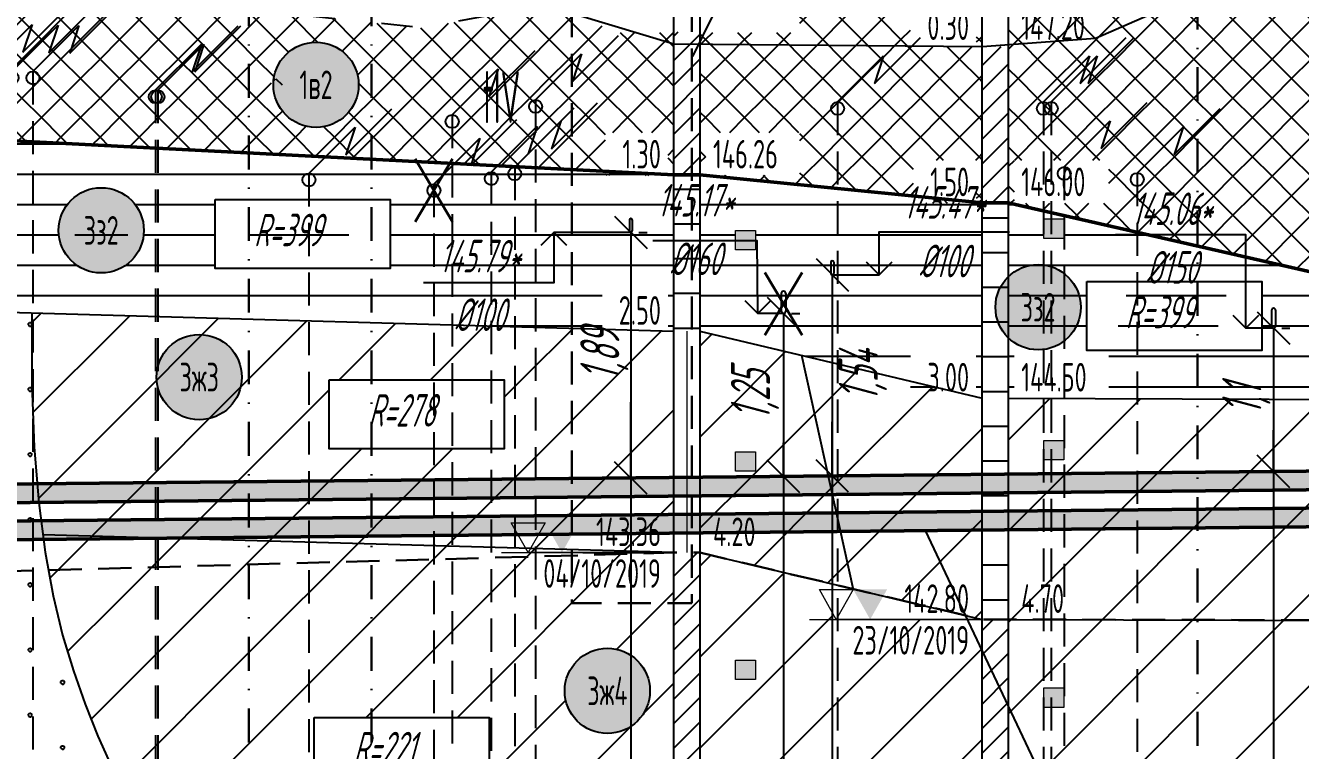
# Model space of a CAD drawing. Header units: metres. Extents: x -30 to 2050, y -904 to 400.
# Drawn here: x 131.1 to 229, y 168.1 to 223.8 of the extents above; entities that cross this region are included whole.
import ezdxf
from ezdxf import colors
from ezdxf.entities.mleader import LeaderData, LeaderLine
from ezdxf.enums import TextEntityAlignment as Align
from ezdxf.math import Vec2, Vec3

# ---------------------------------------------------------------- set-up
doc = ezdxf.new("R2010")
doc.units = ezdxf.units.M
doc.header["$LTSCALE"] = 0.2
for name, pattern in [('ACAD_ISO03W100', [30, 12, -18]), ('DASHDOT', [27, 13, -7, 0, -7]), ('штриховая', [19.05, 12.7, -6.35])]:
    doc.linetypes.add(name, pattern=pattern)
for name, color, linetype in [('Level 1', 7, 'Continuous'), ('PR_RD', 7, 'Continuous'), ('МГТ_ИГ_Геология', 252, 'Continuous'), ('Примыкания', 7, 'Continuous'), ('Трубы', 7, 'Continuous'), ('Футляры', 7, 'Continuous'), ('Чёрная земля', 7, 'ACAD_ISO03W100')]:
    doc.layers.add(name, color=color, linetype=linetype)
doc.layers.add('МГТ_НВК_В1_выноски', color=7, linetype='Continuous', lineweight=30)
doc.layers.add('МГТ_НВК_котлованы', color=7, linetype='Continuous', lineweight=30)
doc.styles.add('SPDS', font='SPDS', dxfattribs={"width": 0.7, "oblique": 15, "height": 2.5})
doc.styles.get("Standard").update_dxf_attribs({"font": 'SPDS.shx', "width": 0.7, "oblique": 15, "height": 3})
doc.styles.add('Стиль Simplex', font='simplex.shx')
doc.dimstyles.new('ISO-25', dxfattribs={"dimtxt": 2.5, "dimasz": 2.5, "dimexe": 1.25, "dimexo": 0.625, "dimtad": 1, "dimtxsty": 'Standard', "dimcen": 2.5, "dimadec": 0, "dimazin": 0, "dimtfac": 1, "dimtmove": 0, "dimatfit": 3, "dimfxl": 1, "dimarcsym": 0})
pattern_1 = [(45, (86.1914, -1250.2727), (-0.9429269, 0.9429269), [])]
pattern_2 = [(45, (-8.669, 494.728), (0, 21), [9.8995, -19.799]), (45, (5.331, 480.728), (0, 21), [9.8995, -19.799]), (45, (-8.669, 480.728), (0, 21), [14.142, -15.5565]), (45, (1.331, 490.728), (0, 21), [15.556, -14.1425]), (45, (-1.669, 480.728), (0, 21), [19.799, -9.8995]), (45, (-8.669, 487.728), (0, 21), [19.799, -9.8995])]
pattern_3 = [(45, (-380.103, 441.187), (0, 21), [9.8995, -19.799]), (45, (-366.103, 427.187), (0, 21), [9.8995, -19.799]), (45, (-380.103, 427.187), (0, 21), [14.142, -15.5565]), (45, (-370.103, 437.187), (0, 21), [15.556, -14.1425]), (45, (-373.103, 427.187), (0, 21), [19.799, -9.8995]), (45, (-380.103, 434.187), (0, 21), [19.799, -9.8995])]
pattern_4 = [(45, (86.1914, -1249.8017), (-0.9429269, 0.9429269), [])]
pattern_5 = [(4e-05, (86.1914, -1249.8017), (-2e-06, 2.667), [])]
pattern_6 = [(225, (-5.6692, 480.7283), (3e-16, -3), [2.1213, -2.12134]), (315, (-7.1692, 482.2283), (3, 0), [2.1213, -2.12134]), (45, (-8.6692, 480.7283), (0, 3), [2.1213, -2.12134]), (135, (-7.1692, 479.2283), (-3, 3e-16), [2.1213, -2.12134])]

# ---------------------------------------------------------------- blocks, each defined once
blk = doc.blocks.new('_OBLIQUE')
at = {"color": 0, "linetype": 'ByBlock', "lineweight": -2}
blk.add_line((0.5, 0.5), (-0.5, -0.5), dxfattribs=at)
blk = doc.blocks.new('*D4')
at = {"layer": 'Defpoints', "color": 0, "transparency": 16777216}
for p in [(177.588, 207.92), (177.59, 207.92), (177.588, 189.062)]:
    blk.add_point(p, dxfattribs=at)
at = {"layer": 'Примыкания', "color": 0, "lineweight": -2, "transparency": 16777216}
for p, q in [((177.59, 207.92), (177.59, 202.11)), ((178.213, 207.92), (178.84, 207.92)), ((177.59, 189.062), (177.59, 194.871)), ((178.213, 189.062), (178.84, 189.062))]:
    blk.add_line(p, q, dxfattribs=at)
at = {"layer": 'Примыкания', "color": 0, "lineweight": -2, "transparency": 16777216, "xscale": 2.5, "yscale": 2.5, "zscale": 2.5}
for p, rotation in [((177.59, 207.92), 90), ((177.59, 189.062), 270)]:
    blk.add_blockref('_OBLIQUE', p, dxfattribs=dict(at, rotation=rotation))
at = {"layer": 'Примыкания', "color": 0, "transparency": 16777216, "insert": (175.563, 198.491), "char_height": 3, "width": 5.49375, "attachment_point": 5, "rotation": 90}
blk.add_mtext('1,89', dxfattribs=at)
blk = doc.blocks.new('*D5')
at = {"layer": 'Defpoints', "color": 0, "transparency": 16777216}
for p in [(193.063, 204.666), (193.065, 204.666), (193.063, 189.217)]:
    blk.add_point(p, dxfattribs=at)
at = {"layer": 'Примыкания', "color": 0, "lineweight": -2, "transparency": 16777216}
for p, q in [((193.065, 204.666), (193.065, 200.518)), ((193.688, 204.666), (194.315, 204.666)), ((193.065, 189.217), (193.065, 193.365)), ((193.688, 189.217), (194.315, 189.217))]:
    blk.add_line(p, q, dxfattribs=at)
at = {"layer": 'Примыкания', "color": 0, "lineweight": -2, "transparency": 16777216, "xscale": 2.5, "yscale": 2.5, "zscale": 2.5}
for p, rotation in [((193.065, 204.666), 90), ((193.065, 189.217), 270)]:
    blk.add_blockref('_OBLIQUE', p, dxfattribs=dict(at, rotation=rotation))
at = {"layer": 'Примыкания', "color": 0, "transparency": 16777216, "insert": (195.407, 196.941), "char_height": 3, "width": 5.66875, "attachment_point": 5, "rotation": 90}
blk.add_mtext('1,54', dxfattribs=at)
blk = doc.blocks.new('*D8')
at = {"layer": 'Defpoints', "color": 0, "transparency": 16777216}
for p in [(226.951, 200.575), (226.953, 200.575), (226.951, 189.555)]:
    blk.add_point(p, dxfattribs=at)
at = {"layer": 'Примыкания', "color": 0, "lineweight": -2, "transparency": 16777216}
for p, q in [((226.953, 200.575), (226.953, 197.392)), ((227.576, 200.575), (228.203, 200.575)), ((226.953, 189.555), (226.953, 192.738)), ((227.576, 189.555), (228.203, 189.555))]:
    blk.add_line(p, q, dxfattribs=at)
at = {"layer": 'Примыкания', "color": 0, "lineweight": -2, "transparency": 16777216, "xscale": 2.5, "yscale": 2.5, "zscale": 2.5}
for p, rotation in [((226.953, 200.575), 90), ((226.953, 189.555), 270)]:
    blk.add_blockref('_OBLIQUE', p, dxfattribs=dict(at, rotation=rotation))
at = {"layer": 'Примыкания', "color": 0, "transparency": 16777216, "insert": (224.86, 195.065), "char_height": 3, "width": 3.7875, "attachment_point": 5, "rotation": 90}
blk.add_mtext('1,1', dxfattribs=at)
blk = doc.blocks.new('*D10')
at = {"layer": 'Defpoints', "color": 0, "transparency": 16777216}
for p in [(189.316, 201.696), (189.318, 201.696), (189.316, 189.179)]:
    blk.add_point(p, dxfattribs=at)
at = {"layer": 'Примыкания', "color": 0, "lineweight": -2, "transparency": 16777216}
for p, q in [((189.318, 201.696), (189.318, 199.114)), ((189.941, 201.696), (190.568, 201.696)), ((189.318, 189.179), (189.318, 191.761)), ((189.941, 189.179), (190.568, 189.179))]:
    blk.add_line(p, q, dxfattribs=at)
at = {"layer": 'Примыкания', "color": 0, "lineweight": -2, "transparency": 16777216, "xscale": 2.5, "yscale": 2.5, "zscale": 2.5}
for p, rotation in [((189.318, 201.696), 90), ((189.318, 189.179), 270)]:
    blk.add_blockref('_OBLIQUE', p, dxfattribs=dict(at, rotation=rotation))
at = {"layer": 'Примыкания', "color": 0, "transparency": 16777216, "insert": (187.123, 195.437), "char_height": 3, "width": 5.49375, "attachment_point": 5, "rotation": 90}
blk.add_mtext('1,25', dxfattribs=at)
blk = doc.blocks.new('PR_KV')
at = {"layer": 'Level 1', "linetype": 'Continuous', "lineweight": 20}
blk.add_hatch(color=256, dxfattribs=at).paths.add_polyline_path([(-0.077, 0.075), (0.077, 0.075), (0.077, -0.075), (-0.077, -0.075)])
at = {"layer": 'Level 1', "color": 7, "linetype": 'Continuous', "lineweight": 20, "flags": 128}
blk.add_lwpolyline([(-0.077, 0.075), (0.077, 0.075), (0.077, -0.075), (-0.077, -0.075)], close=True, dxfattribs=at)
blk = doc.blocks.new('круг3_-25_2')
at = {"true_color": 0xffffff}
blk.add_hatch(color=7, dxfattribs=at).paths.add_polyline_path([(-0.3273, 0, 1), (0.3273, 0, 1)])
at = {"color": 7, "lineweight": 25}
blk.add_circle((0, 0), 0.3273, dxfattribs=at)
at = {"color": 18, "lineweight": 25, "true_color": 0x000000, "style": 'Стиль Simplex', "width": 0.590909}
blk.add_text('3з2', height=0.22, dxfattribs=at).set_placement((0, 0), align=Align.MIDDLE_CENTER)
blk = doc.blocks.new('круг3_-26_3')
at = {"true_color": 0xffffff}
blk.add_hatch(color=7, dxfattribs=at).paths.add_polyline_path([(-0.3273, 0, 1), (0.3273, 0, 1)])
at = {"color": 7, "lineweight": 25}
blk.add_circle((0, 0), 0.3273, dxfattribs=at)
at = {"color": 7, "lineweight": 25, "style": 'Стиль Simplex', "width": 0.590909}
blk.add_text('3ж3', height=0.22, dxfattribs=at).set_placement((0, 0), align=Align.MIDDLE_CENTER)
blk = doc.blocks.new('круг3_-26_4')
at = {"true_color": 0xffffff}
blk.add_hatch(color=7, dxfattribs=at).paths.add_polyline_path([(-0.3273, 0, 1), (0.3273, 0, 1)])
at = {"color": 7, "lineweight": 25}
blk.add_circle((0, 0), 0.3273, dxfattribs=at)
at = {"color": 7, "lineweight": 25, "style": 'Стиль Simplex', "width": 0.590909}
blk.add_text('3ж4', height=0.22, dxfattribs=at).set_placement((0, 0), align=Align.MIDDLE_CENTER)
blk = doc.blocks.new('круг1_-30_2')
at = {"layer": 'МГТ_ИГ_Геология', "true_color": 0xffffff}
blk.add_hatch(color=7, dxfattribs=at).paths.add_polyline_path([(-0.3273, 0, 1), (0.3273, 0, 1)])
at = {"color": 7, "lineweight": 25}
blk.add_circle((0, 0), 0.3273, dxfattribs=at)
at = {"color": 7, "lineweight": 25, "style": 'Стиль Simplex', "width": 0.590909}
blk.add_text('1в2', height=0.22, dxfattribs=at).set_placement((0, 0), align=Align.MIDDLE_CENTER)
blk = doc.blocks.new('лщщдл')
at = {"layer": 'МГТ_ИГ_Геология'}
blk.add_lwpolyline([(199.901, -218.385), (213.343, -218.385), (213.343, -223.679), (199.901, -223.679)], close=True, dxfattribs=at)
at = {"layer": 'МГТ_ИГ_Геология', "insert": (202.889, -219.483), "char_height": 2.5, "attachment_point": 1}
blk.add_mtext_dynamic_manual_height_columns('R=399', width=10.09698, gutter_width=15, heights=[0], dxfattribs=at)
blk = doc.blocks.new('апрапр')
at = {"layer": 'МГТ_ИГ_Геология'}
blk.add_lwpolyline([(257.646, -234.918), (271.089, -234.918), (271.089, -240.213), (257.646, -240.213)], close=True, dxfattribs=at)
at = {"layer": 'МГТ_ИГ_Геология', "insert": (260.635, -236.017), "char_height": 2.5, "attachment_point": 1}
blk.add_mtext_dynamic_manual_height_columns('R=278', width=10.09698, gutter_width=15, heights=[0], dxfattribs=at)
blk = doc.blocks.new('221')
at = {"layer": 'МГТ_ИГ_Геология'}
blk.add_lwpolyline([(0, 5.295), (13.442, 5.295), (13.442, 0), (0, 0)], close=True, dxfattribs=at)
at = {"layer": 'МГТ_ИГ_Геология', "insert": (2.989, 4.196), "char_height": 2.5, "attachment_point": 1}
blk.add_mtext_dynamic_manual_height_columns('R=221', width=10.09698, gutter_width=15, heights=[0], dxfattribs=at)
blk = doc.blocks.new('A$C35B96AF6')
at = {"lineweight": 30}
for points in [[(-1.79, 3.01), (1.79, -3.01)], [(1.79, 3.01), (-1.79, -3.01)]]:
    blk.add_lwpolyline(points, dxfattribs=at)
blk = doc.blocks.new('usl_1')
for p, q in [((2.828, 1.414), (6.364, 4.95)), ((0, 0), (3.536, 3.536)), ((3.536, 3.536), (2.828, 1.414))]:
    blk.add_line(p, q)
blk.add_circle((0, -0.5), 0.5)

msp = doc.modelspace()

# ---------------------------------------------------------------- hatches: boundary and pattern name
at = {"lineweight": 20}
h = msp.add_hatch(dxfattribs=at)
h.set_pattern_fill('AR-SAND', color=256, scale=0.03, style=0)
h.set_pattern_definition([(37.5, (-420.5083, 253.0296), (-0.048001, 1.4682397), [0, -1.15824, 0, -1.2954, 0, -1.23825]), (7.5, (-420.5083, 253.0296), (1.34857, 2.1504753), [0, -0.62484, 0, -1.04394, 0, -0.40005]), (327.5, (-421.4456, 253.0296), (2.372977, 0.0043116), [0, -0.381, 0, -1.3716, 0, -1.7907]), (317.5, (-421.4456, 253.0296), (2.2906694, 0.668788), [0, -0.1905, 0, -0.89916, 0, -1.0287])])
h.paths.add_polyline_path([(293.79189, 188.79377), (293.7776, 190.21863), (105.98485, 188.34053), (105.99909, 186.91566)])
h.paths.add_polyline_path([(293.78926, 185.95781), (293.77595, 187.28768), (293.22531, 187.37792), (105.9723, 185.50539), (105.98655, 184.08053)])
at = {"layer": 'МГТ_ИГ_Геология'}
h = msp.add_hatch(dxfattribs=at)
h.set_pattern_fill('GR24', color=251, scale=10, style=0, pattern_type=2)
h.set_pattern_definition(pattern_6)
h.paths.add_polyline_path([(90.94995, 228.93627), (89.2621, 229.04926), (85.29528, 237.66968), (83.69021, 243.43538), (82.67288, 246.35364), (82.64596, 246.34329), (82.64596, 216.86932), (90.94995, 216.86932)])
h.paths.add_polyline_path([(127.79031, 222.90947), (128.60715, 224.15441), (129.34761, 225.65427), (130.16274, 227.54894), (127.33713, 227.57786), (123.71015, 227.49911), (122.3133, 227.45368), (108.22443, 227.77848), (104.84746, 228.0047), (101.78504, 228.20996), (94.6378, 228.68938), (92.94995, 228.80238), (92.94995, 216.86932), (117.27438, 215.61321), (120.73859, 217.68158), (123.37125, 219.30551), (125.3234, 220.6249), (126.74608, 221.77959)])
edge = h.paths.add_edge_path(flags=0)
edge.add_arc((105.48032, 222.31045), 0.18278, 0, 360)
edge = h.paths.add_edge_path(flags=16)
edge.add_arc((150.39585, 219.2525), 0.44166, 0, 360)
h.paths.add_polyline_path([(204.57086, 225.19726), (199.65168, 225.19196), (186.47119, 225.17234), (182.90435, 225.2934), (182.90435, 222.39307), (204.57086, 222.19833)])
h.paths.add_polyline_path([(180.90435, 225.36128), (174.99017, 225.56201), (172.93343, 225.66085), (170.85992, 225.4156), (180.90435, 222.41104)], flags=17)
h.paths.add_polyline_path([(204.57086, 222.19833), (182.90435, 222.39307), (182.90435, 212.32734), (204.57086, 210.19833)])
h.paths.add_polyline_path([(217.44981, 224.64508), (213.86402, 225.00523), (206.59166, 225.19833), (206.57086, 225.19833), (206.57086, 222.34549), (213.27274, 222.83858)])
h.paths.add_polyline_path([(207.02086, 222.14833), (214.31134, 222.14833), (214.31134, 225.44833), (207.02086, 225.44833)])
h.paths.add_polyline_path([(183.35435, 212.27734), (190.58293, 212.27734), (190.58293, 215.57734), (183.35435, 215.57734)], flags=17)
h.paths.add_polyline_path([(175.64007, 212.27734), (180.45435, 212.27734), (180.45435, 215.57734), (175.64007, 215.57734)])
h.paths.add_polyline_path([(199.05896, 222.14833), (204.12086, 222.14833), (204.12086, 225.44833), (199.05896, 225.44833)])
h.paths.add_polyline_path([(199.30658, 210.14833), (204.12086, 210.14833), (204.12086, 213.44833), (199.30658, 213.44833)])
h.paths.add_polyline_path([(85.68567, 216.81932), (90.49995, 216.81932), (90.49995, 220.11932), (85.68567, 220.11932)])
h.paths.add_polyline_path([(93.39995, 216.81932), (100.69043, 216.81932), (100.69043, 220.11932), (93.39995, 220.11932)], flags=17)
h.paths.add_polyline_path([(171.06457, 225.35439), (161.55425, 223.61422), (147.52174, 225.08303), (144.4261, 225.23455), (130.05143, 227.1612), (129.99968, 227.16992), (129.34761, 225.65427), (128.60715, 224.15441), (127.79031, 222.90947), (126.74608, 221.77959), (125.3234, 220.6249), (123.37125, 219.30551), (120.73859, 217.68158), (117.27438, 215.61321), (180.90435, 212.32734), (180.90435, 222.41104)])
h.paths.add_polyline_path([(190.58293, 225.16681), (184.86003, 225.07395), (183.35435, 225.14644), (183.35435, 223.27734), (190.58293, 223.27734)], flags=16)
h.paths.add_polyline_path([(180.45435, 225.28606), (177.59181, 225.42387), (175.39245, 225.50033), (175.39245, 223.27734), (180.45435, 223.27734)], flags=16)
h.paths.add_polyline_path([(151.35137, 217.6025), (155.4847, 217.6025), (155.4847, 220.9025), (151.35137, 220.9025)], flags=8)
edge = h.paths.add_edge_path(flags=16)
edge.add_arc((153.41804, 219.2525), 3.27292, 0, 360)
h.paths.add_polyline_path([(84.1924, 220.66045), (89.99717, 220.66045), (89.99717, 223.96045), (84.1924, 223.96045)], flags=24)
edge = h.paths.add_edge_path(flags=16)
edge.add_arc((87.09479, 222.31045), 3.27292, 0, 360)
h.paths.add_polyline_path([(102.75615, 224.07588), (116.19861, 224.07588), (116.19861, 218.78126), (102.75615, 218.78126)], flags=16)
h.paths.add_polyline_path([(104.93022, 219.57633), (112.59646, 219.57633), (113.66949, 223.58094), (106.00326, 223.58094)], flags=8)
h.paths.add_polyline_path([(165.21558, 215.31267), (170.11081, 215.31267), (170.11081, 221.31267), (165.21558, 221.31267)], flags=24)
h = msp.add_hatch(dxfattribs=at)
h.set_pattern_fill('GR24', color=251, scale=10, style=0, pattern_type=2)
h.set_pattern_definition(pattern_6)
edge = h.paths.add_edge_path(flags=16)
edge.add_arc((234.83547, 218.31316), 3.27292, 0, 360)
edge = h.paths.add_edge_path()
edge.add_arc((310.15949, 202.27549), 3.27292, 0, 360)
h.paths.add_polyline_path([(316.33897, 228.81759), (321.15325, 228.81759), (321.15325, 232.11759), (316.33897, 232.11759)], flags=16)
h.paths.add_polyline_path([(316.33897, 212.81759), (321.15325, 212.81759), (321.15325, 216.11759), (316.33897, 216.11759)], flags=17)
h.paths.add_polyline_path([(303.79738, 214.60776), (308.69262, 214.60776), (308.69262, 220.60776), (303.79738, 220.60776)], flags=16)
h.paths.add_polyline_path([(207.02086, 210.14833), (214.31134, 210.14833), (214.31134, 213.44833), (207.02086, 213.44833)], flags=16)
h.paths.add_polyline_path([(207.02086, 222.14833), (214.31134, 222.14833), (214.31134, 225.44833), (207.02086, 225.44833)], flags=16)
h.paths.add_polyline_path([(321.60325, 229.94488), (309.33642, 231.73504), (308.98561, 231.78414), (301.14241, 230.70947), (296.527, 229.66968), (296.0996, 234.43016), (295.58277, 234.42795), (284.89666, 234.38009), (277.53912, 233.51271), (277.31502, 231.74633), (276.7396, 226.20687), (270.1978, 226.33593), (268.07818, 226.2261), (226.65288, 224.92557), (217.77021, 224.60708), (217.43889, 224.64036), (213.27274, 222.83858), (206.57086, 222.34549), (206.57086, 210.19833), (229.83375, 204.88722), (295.6203, 213.9592), (321.60325, 212.86759)])
h.paths.add_polyline_path([(243.96061, 220.07049), (257.40306, 220.07049), (257.40306, 214.77588), (243.96061, 214.77588)], flags=16)
h.paths.add_polyline_path([(267.56361, 215.6745), (268.6089, 219.57555)], flags=16)
h = msp.add_hatch(dxfattribs=at)
h.set_pattern_fill('CONSIST', color=251, scale=0.42, style=0, pattern_type=2)
h.set_pattern_definition(pattern_1)
h.paths.add_polyline_path([(180.90435, 223.32734), (182.90435, 223.32734), (182.90435, 212.32734), (180.90435, 212.32734)])
h = msp.add_hatch(dxfattribs=at)
h.set_pattern_fill('CONSIST', color=251, scale=0.42, style=0, pattern_type=2)
h.set_pattern_definition(pattern_4)
h.paths.add_polyline_path([(204.57086, 222.19833), (206.57086, 222.19833), (206.57086, 210.19833), (204.57086, 210.19833)])
h = msp.add_hatch(dxfattribs=at)
h.set_pattern_fill('GR07', color=251, scale=10, style=0, pattern_type=2)
h.set_pattern_definition([(0, (-8.759, 480.728), (0, 7), [16.33, 0]), (0, (-8.759, 483.058), (0, 7), [16.33, 0]), (0, (-8.759, 485.398), (0, 7), [16.33, 0])])
h.paths.add_polyline_path([(90.94995, 216.86932), (82.64596, 216.86932), (82.64596, 202.86932), (90.94995, 202.86932)])
h.paths.add_polyline_path([(180.90435, 212.32734), (92.94995, 216.86932), (92.94995, 202.86932), (180.90435, 200.32734)])
edge = h.paths.add_edge_path(flags=16)
edge.add_arc((136.92715, 208.0756), 3.27292, 0, 360)
h.paths.add_polyline_path([(204.57086, 210.19833), (182.90435, 212.32734), (182.90435, 200.32734), (204.57086, 195.19833)])
h.paths.add_polyline_path([(187.17435, 206.57734), (185.63435, 206.57734), (185.63435, 208.07734), (187.17435, 208.07734)], flags=16)
edge = h.paths.add_edge_path(flags=16)
edge.add_arc((200.93764, 202.17108), 0.44317, 0, 360)
edge = h.paths.add_edge_path(flags=16)
edge.add_arc((237.51217, 200.48306), 3.27292, 0, 360)
h.paths.add_polyline_path([(210.84086, 207.44833), (209.30086, 207.44833), (209.30086, 208.94833), (210.84086, 208.94833)], flags=16)
h.paths.add_polyline_path([(85.43805, 202.81932), (90.49995, 202.81932), (90.49995, 206.11932), (85.43805, 206.11932)])
h.paths.add_polyline_path([(134.89144, 206.4256), (138.96287, 206.4256), (138.96287, 209.7256), (134.89144, 209.7256)], flags=0)
h.paths.add_polyline_path([(93.39995, 202.81932), (100.69043, 202.81932), (100.69043, 206.11932), (93.39995, 206.11932)], flags=17)
h.paths.add_polyline_path([(175.39245, 200.27734), (180.45435, 200.27734), (180.45435, 203.57734), (175.39245, 203.57734)])
h.paths.add_polyline_path([(198.90192, 200.52108), (198.90192, 203.82108)], flags=16)
h.paths.add_polyline_path([(199.05896, 195.14833), (204.12086, 195.14833), (204.12086, 198.44833), (199.05896, 198.44833)])
h.paths.add_polyline_path([(235.47645, 198.83306), (239.54788, 198.83306), (239.54788, 202.13306), (235.47645, 202.13306)], flags=0)
h.paths.add_polyline_path([(207.02086, 195.14833), (214.31134, 195.14833), (214.31134, 198.44833), (207.02086, 198.44833)], flags=17)
h.paths.add_polyline_path([(273.38776, 194.94347), (206.57086, 210.19833), (206.57086, 195.19833)])
h.paths.add_polyline_path([(145.66712, 210.45118), (159.10957, 210.45118), (159.10957, 205.15656), (145.66712, 205.15656)], flags=16)
h.paths.add_polyline_path([(147.83016, 206.10415), (155.51038, 206.10415), (156.54255, 209.95624), (148.86233, 209.95624)], flags=0)
h.paths.add_polyline_path([(212.60395, 204.15483), (226.0464, 204.15483), (226.0464, 198.86021), (212.60395, 198.86021)], flags=16)
h.paths.add_polyline_path([(214.767, 199.8078), (222.44721, 199.8078), (223.47938, 203.65989), (215.79916, 203.65989)], flags=0)
h = msp.add_hatch(dxfattribs=at)
h.set_pattern_fill('CONSIST', color=251, scale=0.84, angle=-44.999962, style=0, pattern_type=2)
h.set_pattern_definition([(4e-05, (86.1914, -1250.2727), (-2e-06, 2.667), [])])
h.paths.add_polyline_path([(180.90435, 212.32734), (182.90435, 212.32734), (182.90435, 200.32734), (180.90435, 200.32734)])
h = msp.add_hatch(dxfattribs=at)
h.set_pattern_fill('CONSIST', color=251, scale=0.84, angle=-44.999962, style=0, pattern_type=2)
h.set_pattern_definition(pattern_5)
h.paths.add_polyline_path([(204.57086, 210.19833), (206.57086, 210.19833), (206.57086, 195.19833), (204.57086, 195.19833)])
at = {"layer": 'МГТ_ИГ_Геология', "true_color": 0x636466}
h = msp.add_hatch(dxfattribs=at)
h.set_pattern_fill('GR28', color=251, scale=10, style=0, pattern_type=2)
h.set_pattern_definition([(90, (-8.6692, 480.8083), (-2.5, 2.5), [0.11, -4.89]), (45, (-8.6692, 480.9183), (-2.5, 2.5), [0.113137, -3.422397]), (0, (-8.5892, 480.9983), (2.5, 2.5), [0.11, -4.89]), (315, (-8.4792, 480.9983), (2.5, 2.5), [0.113137, -3.422397]), (90, (-8.3992, 480.8083), (-2.5, 2.5), [0.11, -4.89]), (45, (-8.4792, 480.7283), (-2.5, 2.5), [0.113137, -3.422397]), (0, (-8.5892, 480.7283), (2.5, 2.5), [0.11, -4.89]), (315, (-8.6692, 480.8083), (2.5, 2.5), [0.113137, -3.422397])])
edge = h.paths.add_edge_path(flags=16)
edge.add_arc((119.65241, 162.30907), 3.27292, 0, 360)
edge = h.paths.add_edge_path(flags=16)
edge.add_arc((98.23485, 165.90791), 1.73295, 0, 360)
h.paths.add_polyline_path([(98.47995, 164.95932), (98.35995, 164.90932), (98.12995, 164.88932), (97.80176, 164.97768), (97.75995, 165.02932), (97.86995, 164.95932), (98.12995, 164.88932), (98.43206, 164.91559)], flags=0)
h.paths.add_polyline_path([(92.94995, 130.35712), (92.98995, 130.35917), (180.90435, 130.25441), (180.90435, 137.32734), (172.89625, 140.00276), (166.2956, 142.45234), (160.92328, 144.71373), (156.6002, 146.82453), (153.14724, 148.82237), (150.38532, 150.74488), (148.13531, 152.62969), (146.21812, 154.51441), (144.48262, 156.43195), (142.88955, 158.39627), (141.42767, 160.41662), (140.08569, 162.50225), (138.85236, 164.66241), (137.7164, 166.90632), (136.66654, 169.24325), (135.69153, 171.68243), (134.78471, 174.24438), (133.95799, 176.99463), (133.22787, 180.01001), (132.61087, 183.36733), (132.12352, 187.14339), (131.78232, 191.41501), (131.60379, 196.25899), (131.60446, 201.75216), (92.94995, 202.86932)])
h.paths.add_polyline_path([(113.11813, 148.61358), (126.56059, 148.61358), (126.56059, 143.31896), (113.11813, 143.31896)], flags=16)
h.paths.add_polyline_path([(115.31995, 144.41123), (123.04495, 144.41123), (124.03835, 148.11864), (116.31335, 148.11864)], flags=8)
at = {"layer": 'МГТ_ИГ_Геология'}
h = msp.add_hatch(dxfattribs=at)
h.set_pattern_fill('GR38', color=251, scale=10, style=0, pattern_type=2)
h.set_pattern_definition(pattern_2)
h.paths.add_polyline_path([(180.90435, 200.32734), (131.60446, 201.75216), (131.60379, 196.25899), (131.78232, 191.41501), (132.12352, 187.14339), (132.43847, 184.70314), (169.52172, 183.65046), (168.40435, 185.62734), (171.00435, 185.62734), (169.88122, 183.64025), (180.90435, 183.32734)])
edge = h.paths.add_edge_path(flags=0)
edge.add_arc((160.9944, 193.89722), 0.60873, 0, 360)
h.paths.add_polyline_path([(167.36626, 179.05591), (180.74245, 179.05591), (180.74245, 184.08448), (167.36626, 184.08448)])
h.paths.add_polyline_path([(154.43746, 196.60366), (167.87991, 196.60366), (167.87991, 191.30904), (154.43746, 191.30904)], flags=16)
h.paths.add_polyline_path([(156.63927, 192.20766), (164.23302, 192.20766), (165.27831, 196.10872), (157.68456, 196.10872)], flags=8)
h = msp.add_hatch(dxfattribs=at)
h.set_pattern_fill('GR38', color=251, scale=10, style=0, pattern_type=2)
h.set_pattern_definition(pattern_3)
h.paths.add_polyline_path([(190.70168, 198.48152), (182.90435, 200.32734), (182.90435, 183.32734), (194.66071, 180.54431)])
h.paths.add_polyline_path([(187.17435, 191.07734), (187.17435, 189.57734), (185.63435, 189.57734), (185.63435, 191.07734)], flags=16)
h.paths.add_polyline_path([(183.35435, 183.27734), (188.41626, 183.27734), (188.41626, 186.57734), (183.35435, 186.57734)], flags=24)
h = msp.add_hatch(dxfattribs=at)
h.set_pattern_fill('GR38', color=251, scale=10, style=0, pattern_type=2)
h.set_pattern_definition(pattern_3)
h.paths.add_polyline_path([(204.57086, 195.19833), (190.70168, 198.48152), (194.66071, 180.54431), (204.57086, 178.19833)])
h.paths.add_polyline_path([(199.05896, 195.14833), (204.12086, 195.14833), (204.12086, 198.44833), (199.05896, 198.44833)], flags=24)
h = msp.add_hatch(dxfattribs=at)
h.set_pattern_fill('CONSIST', color=251, scale=0.84, angle=-44.999962, style=0, pattern_type=2)
h.set_pattern_definition(pattern_5)
h.paths.add_polyline_path([(204.57086, 195.19833), (206.57086, 195.19833), (206.57086, 178.19833), (204.57086, 178.19833)])
h = msp.add_hatch(dxfattribs=at)
h.set_pattern_fill('GR38', color=251, scale=10, style=0, pattern_type=2)
h.set_pattern_definition(pattern_2)
edge = h.paths.add_edge_path(flags=16)
edge.add_arc((262.86975, 186.21753), 0.21777, 0, 360)
h.paths.add_polyline_path([(210.84086, 190.44833), (209.30086, 190.44833), (209.30086, 191.94833), (210.84086, 191.94833)], flags=16)
h.paths.add_polyline_path([(316.09135, 189.81759), (321.15325, 189.81759), (321.15325, 193.11759), (316.09135, 193.11759)], flags=16)
h.paths.add_polyline_path([(321.60325, 189.86759), (295.6203, 189.86759), (273.38776, 194.94347), (206.57086, 195.19833), (206.57086, 178.19833), (310.38502, 177.89984), (309.10325, 180.16759), (311.70325, 180.16759), (310.42142, 177.89974), (321.60325, 177.86759)])
h.paths.add_polyline_path([(230.56581, 184.53323), (244.00827, 184.53323), (244.00827, 179.23861), (230.56581, 179.23861)], flags=16)
h.paths.add_polyline_path([(232.73988, 182.72996), (232.73988, 182.55541), (233.79979, 186.51106), (233.79979, 186.6856)], flags=16)
for points in [[(172.30435, 183.32734), (171.00435, 185.62734), (173.60435, 185.62734)], [(195.97086, 178.19833), (194.67086, 180.49833), (197.27086, 180.49833)]]:
    msp.add_hatch(color=5, dxfattribs=at).paths.add_polyline_path(points)
h = msp.add_hatch(dxfattribs=at)
h.set_pattern_fill('GR38', color=251, scale=10, style=0, pattern_type=2)
h.set_pattern_definition(pattern_2)
h.paths.add_polyline_path([(180.90435, 183.32734), (173.90435, 183.32734), (169.70435, 183.32734), (169.52172, 183.65046), (132.43847, 184.70314), (132.61087, 183.36733), (133.22787, 180.01001), (133.95799, 176.99463), (134.78471, 174.24438), (135.69153, 171.68243), (136.66654, 169.24325), (137.7164, 166.90632), (138.85236, 164.66241), (140.08569, 162.50225), (141.42767, 160.41662), (142.88955, 158.39627), (144.48262, 156.43195), (146.21812, 154.51441), (148.13531, 152.62969), (150.38532, 150.74488), (153.14724, 148.82237), (156.6002, 146.82453), (160.92328, 144.71373), (166.2956, 142.45234), (172.89625, 140.00276), (180.90435, 137.32734)])
edge = h.paths.add_edge_path(flags=16)
edge.add_arc((156.37228, 162.52012), 0.46869, 0, 360)
h.paths.add_polyline_path([(158.2651, 160.87012), (158.68656, 160.87012), (158.68656, 164.17012), (158.2651, 164.17012)], flags=16)
h.paths.add_polyline_path([(168.31249, 160.18757), (172.97915, 160.18757), (172.97915, 166.18757), (168.31249, 166.18757)], flags=16)
h.paths.add_polyline_path([(167.36626, 179.05591), (180.74245, 179.05591), (180.74245, 184.08448), (167.36626, 184.08448)], flags=16)
h.paths.add_polyline_path([(175.39245, 137.27734), (180.45435, 137.27734), (180.45435, 140.57734), (175.39245, 140.57734)])
h.paths.add_polyline_path([(153.26975, 170.66809), (166.7122, 170.66809), (166.7122, 165.37347), (153.26975, 165.37347)], flags=16)
h.paths.add_polyline_path([(155.47156, 166.27209), (162.67156, 166.27209), (163.71685, 170.17315), (156.51685, 170.17315)], flags=8)
h.paths.add_polyline_path([(173.4775, 171.06341), (178.10607, 171.06341), (178.10607, 174.36341), (173.4775, 174.36341)], flags=8)
edge = h.paths.add_edge_path(flags=16)
edge.add_arc((175.79178, 172.71341), 3.27292, 0, 360)
h = msp.add_hatch(dxfattribs=at)
h.set_pattern_fill('CONSIST', color=251, scale=0.42, style=0, pattern_type=2)
h.set_pattern_definition(pattern_1)
h.paths.add_polyline_path([(180.90435, 183.32734), (182.90435, 183.32734), (182.90435, 137.32734), (180.90435, 137.32734)])
h = msp.add_hatch(dxfattribs=at)
h.set_pattern_fill('GR38', color=251, scale=10, style=0, pattern_type=2)
h.set_pattern_definition(pattern_2)
edge = h.paths.add_edge_path(flags=16)
edge.add_arc((194.25549, 158.29455), 0.15706, 0, 360)
h.paths.add_polyline_path([(187.1235, 140.83328), (185.6935, 140.83328), (186.3935, 142.26328)], flags=16)
h.paths.add_polyline_path([(187.17435, 163.57734), (185.63435, 163.57734), (185.63435, 165.07734), (187.17435, 165.07734)], flags=16)
h.paths.add_polyline_path([(187.17435, 173.57734), (185.63435, 173.57734), (185.63435, 175.07734), (187.17435, 175.07734)], flags=16)
h.paths.add_polyline_path([(183.35435, 137.27734), (190.58293, 137.27734), (190.58293, 140.57734), (183.35435, 140.57734)], flags=16)
h.paths.add_polyline_path([(193.73761, 127.72583), (204.57086, 125.22307), (204.57086, 178.19833), (193.37086, 178.19833), (192.07086, 180.49833), (194.67086, 180.49833), (194.66071, 180.54431), (182.90435, 183.32734), (182.90435, 137.32734), (185.85651, 134.86807), (188.18367, 132.96142), (190.09438, 131.46416)])
h.paths.add_polyline_path([(197.52715, 156.64455), (202.15573, 156.64455), (202.15573, 159.94455), (197.52715, 159.94455)], flags=8)
edge = h.paths.add_edge_path(flags=16)
edge.add_arc((199.84144, 158.29455), 3.27292, 0, 360)
h = msp.add_hatch(dxfattribs=at)
h.set_pattern_fill('CONSIST', color=251, scale=0.42, style=0, pattern_type=2)
h.set_pattern_definition(pattern_4)
h.paths.add_polyline_path([(204.57086, 178.19833), (206.57086, 178.19833), (206.57086, 125.19833), (204.57086, 125.19833)])
h = msp.add_hatch(dxfattribs=at)
h.set_pattern_fill('GR38', color=251, scale=10, style=0, pattern_type=2)
h.set_pattern_definition(pattern_2)
edge = h.paths.add_edge_path(flags=16)
edge.add_arc((244.31011, 156.02748), 0.52749, 0, 360)
h.paths.add_polyline_path([(210.84086, 154.94833), (210.84086, 153.44833), (209.30086, 153.44833), (209.30086, 154.94833)], flags=16)
h.paths.add_polyline_path([(210.84086, 171.44833), (209.30086, 171.44833), (209.30086, 172.94833), (210.84086, 172.94833)], flags=16)
h.paths.add_polyline_path([(210.84086, 137.94834), (210.84086, 136.44834), (209.30086, 136.44834), (209.30086, 137.94834)], flags=16)
h.paths.add_polyline_path([(210.84086, 129.94833), (210.84086, 128.44833), (209.30086, 128.44833), (209.30086, 129.94833)], flags=16)
h.paths.add_polyline_path([(206.49171, 125.22307), (251.76409, 127.23782), (259.71973, 132.39908), (270.73823, 138.01488), (279.5463, 142.10532), (287.03459, 144.96268), (294.09377, 146.87922), (299.55815, 147.80053), (293.3703, 150.75861), (288.59829, 153.84147), (284.76345, 157.10407), (281.38716, 160.60136), (277.99075, 164.38829), (274.09559, 168.5198), (269.22301, 173.05085), (262.89438, 178.03639), (206.57086, 178.19833)])
h.paths.add_polyline_path([(246.48496, 153.55418), (259.92742, 153.55418), (259.92742, 148.25956), (246.48496, 148.25956)], flags=16)
h.paths.add_polyline_path([(248.68678, 149.15818), (255.88678, 149.15818), (256.93207, 153.05924), (249.73207, 153.05924)], flags=8)
h.paths.add_polyline_path([(230.87399, 154.37748), (235.50256, 154.37748), (235.50256, 157.67748), (230.87399, 157.67748)], flags=8)
edge = h.paths.add_edge_path(flags=16)
edge.add_arc((233.18828, 156.02748), 3.27292, 0, 360)

# ---------------------------------------------------------------- linework, layer by layer
at = {"layer": 'МГТ_ИГ_Геология', "linetype": 'Continuous', "lineweight": 25}
for p, q in [((92.94995, 202.86932), (180.90435, 200.32734)), ((182.90435, 200.32734), (204.57086, 195.19833)), ((173.90435, 183.32734), (180.90435, 183.32734)), ((182.90435, 183.32734), (204.57086, 178.19833))]:
    msp.add_line(p, q, dxfattribs=at)
at = {"layer": 'МГТ_ИГ_Геология', "linetype": 'Continuous', "lineweight": 0}
msp.add_line((181.90435, 200.32734), (181.90435, 183.32734), dxfattribs=at)
at = {"layer": 'МГТ_ИГ_Геология', "linetype": 'Continuous', "lineweight": 25, "flags": 128}
for points in [[(170.85992, 225.4156), (180.90435, 222.41104), (204.57086, 222.19833), (213.27274, 222.83858), (217.44981, 224.64508)], [(131.60446, 201.75216), (131.60379, 196.25899), (131.78232, 191.41501), (132.12352, 187.14339), (132.61087, 183.36733), (133.22787, 180.01001), (133.95799, 176.99463), (134.78471, 174.24438), (135.69153, 171.68243), (136.66654, 169.24325), (137.7164, 166.90632)], [(190.70168, 198.48152), (194.67086, 180.49833)], [(206.57086, 195.19833), (273.38776, 194.94347)], [(180.90435, 183.32734), (132.43847, 184.70314)], [(206.57086, 178.19833), (321.60325, 177.86759)]]:
    msp.add_lwpolyline(points, dxfattribs=at)
at = {"layer": 'МГТ_ИГ_Геология', "linetype": 'Continuous', "lineweight": 25}
for points in [[(180.90435, 225.32734), (182.90435, 225.32734), (182.90435, 130.25441), (180.90435, 130.25441), (180.90435, 225.32734), (180.90435, 225.32734)], [(204.57086, 225.19833), (206.57086, 225.19833), (206.57086, 125.19726), (204.57086, 125.19726), (204.57086, 225.19833), (204.57086, 225.19833)]]:
    msp.add_lwpolyline(points, close=True, dxfattribs=at)
at = {"layer": 'МГТ_ИГ_Геология', "lineweight": 50, "flags": 128}
msp.add_lwpolyline([(92.94995, 216.86932), (180.90435, 212.32734), (182.90435, 212.32734), (204.57086, 210.19833), (206.57086, 210.19833), (295.6203, 189.86759), (323.60325, 189.86759), (323.60325, 189.86759), (495.09035, 174.36477)], dxfattribs=at)
at = {"layer": 'МГТ_ИГ_Геология', "color": 5, "linetype": 'Continuous', "lineweight": 0, "flags": 128}
for points in [[(167.65435, 183.32734), (180.90435, 183.32734), (169.70435, 183.32734), (168.40435, 185.62734), (171.00435, 185.62734), (169.70435, 183.32734)], [(191.32086, 178.19833), (204.57086, 178.19833), (193.37086, 178.19833), (192.07086, 180.49833), (194.67086, 180.49833), (193.37086, 178.19833)]]:
    msp.add_lwpolyline(points, dxfattribs=at)
at = {"layer": 'МГТ_ИГ_Геология', "color": 5, "linetype": 'штриховая', "lineweight": 30, "flags": 128}
msp.add_lwpolyline([(511.73873, 168.62837), (495.09035, 168.36477), (323.60325, 177.81471), (321.60325, 177.92492), (206.57086, 178.19833), (204.57086, 178.19833), (182.90435, 183.32734), (180.90435, 183.32734), (92.94995, 180.86932), (82.64596, 180.86932)], dxfattribs=at)
at = {"layer": 'МГТ_НВК_В1_выноски', "color": 34, "linetype": 'штриховая', "flags": 128}
msp.add_lwpolyline([(173.06989, 225.45329), (173.06989, 179.45329), (182.26989, 179.45329), (182.26989, 225.45329), (173.06989, 225.45329)], dxfattribs=at)
at = {"layer": 'МГТ_НВК_котлованы', "linetype": 'DASHDOT', "lineweight": 30, "flags": 128}
for points in [[(221.1054, 130), (221.10553, 252.68544)], [(148.26989, 130.26073), (148.26989, 244.82761)], [(157.66989, 130.26073), (157.66989, 244.82761)]]:
    msp.add_lwpolyline(points, dxfattribs=at)
at = {"layer": 'Примыкания'}
for p, q in [((177.47994, 208.892), (177.47994, 208.028)), ((177.69594, 208.892), (177.69594, 208.028)), ((177.58794, 207.92), (177.58794, 130)), ((192.95545, 205.63838), (192.95545, 204.77438)), ((193.17145, 205.63838), (193.17145, 204.77438)), ((193.06345, 204.66638), (193.06345, 130)), ((189.146, 203.2258), (189.146, 201.8658)), ((189.486, 203.2258), (189.486, 201.8658)), ((189.316, 201.6958), (189.316, 130)), ((226.79884, 201.94277), (226.79884, 200.72677)), ((227.10284, 201.94277), (227.10284, 200.72677)), ((226.95084, 200.57477), (226.95084, 130))]:
    msp.add_line(p, q, dxfattribs=at)
at = {"layer": 'Примыкания', "linetype": 'штриховая', "flags": 128}
for points in [[(131.67805, 220.2773), (131.67805, 129.99913)], [(141.08351, 218.84228), (141.07805, 130)], [(141.27805, 218.84228), (141.27259, 130)], [(170.27683, 218.09864), (170.27805, 130)], [(193.47324, 217.93565), (193.47805, 130)], [(209.27805, 217.93565), (209.28286, 130)], [(209.87805, 217.93565), (209.88286, 130)], [(163.8755, 216.9379), (163.87805, 130)], [(166.87805, 212.54791), (166.87805, 130)], [(168.67805, 212.9218), (168.67805, 130)], [(210.87805, 212.94392), (210.88286, 130)], [(216.47805, 212.47614), (216.47805, 130)], [(152.87766, 212.45378), (152.87259, 130)], [(162.47652, 211.63548), (162.47805, 130)]]:
    msp.add_lwpolyline(points, dxfattribs=at)
at = {"layer": 'Примыкания', "color": 0, "flags": 128}
for points in [[(177.58794, 207.92), (171.67612, 207.92), (171.67612, 204.05477), (161.66987, 204.05477)], [(172.67612, 206.92), (171.67612, 207.92), (170.67612, 206.92)], [(193.06345, 204.66638), (196.65326, 204.66638), (196.65326, 207.9722), (206.65951, 207.9722)], [(226.95084, 200.57477), (224.80957, 200.57477), (224.80957, 207.72779), (214.80332, 207.72779)], [(189.316, 201.6958), (187.35119, 201.6958), (187.28782, 207.26321), (179.2898, 207.26321)], [(195.65326, 205.66638), (196.65326, 204.66638), (197.65326, 205.66638)], [(186.35119, 202.6958), (187.35119, 201.6958), (188.35119, 202.6958)], [(223.80957, 201.57477), (224.80957, 200.57477), (225.80957, 201.57477)]]:
    msp.add_lwpolyline(points, dxfattribs=at)
at = {"layer": 'Примыкания'}
for centre, radius, start, end in [((177.58794, 208.892), 0.108, 0, 180), ((177.58794, 208.028), 0.108, 180, 0), ((193.06345, 205.63838), 0.108, 0, 180), ((193.06345, 204.77438), 0.108, 180, 360), ((189.316, 203.2258), 0.17, 360, 180), ((189.316, 201.8658), 0.17, 180, 360), ((226.95084, 201.94277), 0.152, 360, 180), ((226.95084, 200.72677), 0.152, 180, 0)]:
    msp.add_arc(centre, radius, start, end, dxfattribs=at)
at = {"layer": 'Трубы', "lineweight": 50, "flags": 128}
for points in [[(105.66989, 186.91765), (293.90565, 188.8)], [(105.66989, 185.50764), (293.90565, 187.39)]]:
    msp.add_lwpolyline(points, dxfattribs=at)
at = {"layer": 'Футляры', "lineweight": 50, "flags": 128}
for points in [[(105.90978, 187.01504), (105.90925, 188.34504), (293.78446, 190.2169), (293.78499, 188.8869)], [(105.91042, 185.41505), (105.91095, 184.08505), (293.78287, 185.95775), (293.78234, 187.28774)]]:
    msp.add_lwpolyline(points, dxfattribs=at)
at = {"layer": 'Футляры', "color": 0, "flags": 128}
msp.add_lwpolyline([(200.19706, 185.02792), (209.87415, 164.56047), (226.9679, 164.56047)], dxfattribs=at)
at = {"layer": 'Чёрная земля', "flags": 128}
msp.add_lwpolyline([(104.66989, 228.18826), (113.39983, 227.98686), (117.80604, 227.73863), (127.21051, 227.4), (128.9652, 227.38204), (130.08895, 227.19257), (144.46363, 225.26592), (147.55927, 225.1144), (161.59178, 223.64559), (171.30115, 225.42218), (172.32601, 225.63961), (177.62933, 225.45524), (184.89756, 225.10532), (192.92896, 225.23564), (204.70073, 225.25306), (207.73006, 225.2563), (210.94096, 225.17101), (217.26222, 224.53609), (232.92491, 225.09763), (267.618, 226.18666), (270.65388, 226.34397), (276.13172, 226.23586), (276.61357, 230.87449), (276.9312, 233.3781), (287.35882, 234.60739), (294.90565, 234.64111)], dxfattribs=at)

# ---------------------------------------------------------------- block references
at = {"xscale": 0.8, "yscale": 0.8, "zscale": 0.8}
for p in [(162.46162, 211.15018), (189.32327, 202.442)]:
    msp.add_blockref('A$C35B96AF6', p, dxfattribs=at)
at = {"layer": 'PR_RD'}
for p in [(128.07805, 220.35159), (130.07805, 220.29367), (131.67805, 220.2773), (141.07805, 218.83682), (141.27259, 218.83682), (170.27684, 218.09864), (163.87428, 216.93791), (152.87732, 212.45344), (166.87684, 212.5467), (168.67684, 212.92059), (210.87806, 212.94392), (216.47806, 212.47614), (162.47267, 211.63163)]:
    msp.add_blockref('usl_1', p, dxfattribs=at)
at = {"layer": 'МГТ_ИГ_Геология', "xscale": 10, "yscale": 10, "zscale": 10}
for name, p in [('круг1_-30_2', (153.41804, 219.2525)), ('круг3_-25_2', (136.92715, 208.0756)), ('PR_KV', (210.07086, 208.19833)), ('PR_KV', (186.40435, 207.32734)), ('круг3_-25_2', (208.86727, 202.17108)), ('круг3_-26_3', (144.45191, 196.80668)), ('PR_KV', (210.07086, 191.19833)), ('PR_KV', (186.40435, 190.32734)), ('круг3_-26_4', (175.79178, 172.71341)), ('PR_KV', (186.40435, 174.32734)), ('PR_KV', (210.07086, 172.19833))]:
    msp.add_blockref(name, p, dxfattribs=at)
at = {"layer": 'МГТ_ИГ_Геология', "color": 3}
for name, p in [('лщщдл', (-54.2336, 428.83568)), ('лщщдл', (12.70323, 422.53934)), ('апрапр', (-103.20898, 431.52186))]:
    msp.add_blockref(name, p, dxfattribs=at)
at = {"layer": 'МГТ_ИГ_Геология'}
msp.add_blockref('221', (153.26975, 165.37347), dxfattribs=at)

# ---------------------------------------------------------------- texts
at = {"layer": 'МГТ_ИГ_Геология', "lineweight": 25, "style": 'Стиль Simplex', "width": 0.590909}
for s, p in [('0.30', (203.57086, 222.69833)), ('1.30', (179.90435, 212.82734)), ('1.50', (203.57086, 210.69833)), ('2.50', (179.90435, 200.82734)), ('3.00', (203.57086, 195.69833))]:
    msp.add_text(s, height=2.2, dxfattribs=at).set_placement(p, align=Align.RIGHT)
for s, p in [('147.20', (207.57086, 222.69833)), ('146.26', (183.90435, 212.82734)), ('146.00', (207.57086, 210.69833)), ('144.50', (207.57086, 195.69833))]:
    msp.add_text(s, height=2.2, dxfattribs=at).set_placement(p)
at = {"layer": 'МГТ_ИГ_Геология', "lineweight": 30, "style": 'Стиль Simplex', "width": 0.4}
msp.add_text('tIV', height=4, dxfattribs=at).set_placement((166.21558, 218.31267), align=Align.MIDDLE_LEFT)
at = {"layer": 'МГТ_ИГ_Геология', "color": 5, "lineweight": 25, "true_color": 0x0000ff, "style": 'Стиль Simplex', "width": 0.590909}
for s, p in [('143.36', (179.90435, 183.82734)), ('142.80', (203.57086, 178.69833))]:
    msp.add_text(s, height=2.2, dxfattribs=at).set_placement(p, align=Align.RIGHT)
for s, p in [('4.20', (183.90435, 183.82734)), ('4.70', (207.57086, 178.69833))]:
    msp.add_text(s, height=2.2, dxfattribs=at).set_placement(p)
for s, p in [('04/10/2019', (179.90435, 182.82734)), ('23/10/2019', (203.57086, 177.69833))]:
    msp.add_text(s, height=2.2, dxfattribs=at).set_placement(p, align=Align.TOP_RIGHT)
at = {"layer": 'Примыкания', "color": 0, "style": 'SPDS', "oblique": 15.0000055, "width": 0.7}
for s, p in [('145.17*', (182.56474, 210.38805)), ('145.06*', (219.13657, 209.73739)), ('145.79*', (166.00312, 206.09921)), ('%%C160', (182.56474, 205.88805)), ('%%C150', (219.13657, 205.23739)), ('%%C100', (166.00312, 201.59921))]:
    msp.add_text(s, height=2.5, rotation=0.000005, dxfattribs=at).set_placement(p, align=Align.MIDDLE_CENTER)
at = {"layer": 'Примыкания', "color": 0, "style": 'SPDS', "oblique": 15.0000004, "width": 0.7}
for s, p in [('145.47*', (201.65639, 210.2222)), ('%%C100', (201.65639, 205.7222))]:
    msp.add_text(s, height=2.5, dxfattribs=at).set_placement(p, align=Align.MIDDLE_CENTER)

# ---------------------------------------------------------------- dimensions: what is measured, and where the dimension line sits
at = {"layer": 'Примыкания'}
for base, p1, p2, picture, middle in [((177.58994, 207.92), (177.58794, 189.06182), (177.58794, 207.92), '*D4', (175.56304, 198.49091)), ((193.06545, 204.66638), (193.06345, 189.21658), (193.06345, 204.66638), '*D5', (195.40744, 196.94148)), ((189.318, 201.6958), (189.316, 189.1791), (189.316, 201.6958), '*D10', (187.12287, 195.43745)), ((226.95284, 200.57477), (226.95084, 189.55545), (226.95084, 200.57477), '*D8', (224.85957, 195.06511))]:
    dim = msp.add_linear_dim(base=base, p1=p1, p2=p2, angle=90, dimstyle='ISO-25', override={"dimlfac": 0.1, "dimblk": 'OBLIQUE', "dimtmove": 2}, dxfattribs=at)
    dim.commit()
    dim.dimension.update_dxf_attribs({"geometry": picture, "text_midpoint": middle, "dimtype": 161})

# ---------------------------------------------------------------- next in the draw order: leaders
at = {"layer": 'Футляры', "color": 34}
ml = msp.add_multileader_mtext('Standard', dxfattribs=at)
ml.set_content('\\A1;{\\Fspds|c204;\\Q15;\\W0.9;Промежуточный котлован \\P(ограждение шпунт Ларсен Л5-УМ)\\P4,6х5,4х4,6 (h) м}', color=34)
ml.set_leader_properties(lineweight=-1)
ml.build(insert=Vec2(0, 0))
ml.multileader.update_dxf_attribs({"text_left_attachment_type": 6, "text_right_attachment_type": 6, "dogleg_length": 0.36, "arrow_head_size": 0.18})
ctx = ml.context
ctx.base_point, ctx.char_height, ctx.arrow_head_size, ctx.landing_gap_size, ctx.plane_origin = Vec3(207.82238, 272.49419), 2.5, 0.18, 0.5, Vec3(209.16019, 356.59359)
ctx.left_attachment, ctx.right_attachment = 6, 6
notes = []
notes.append((ctx, [(0, (1, 1, 0), (207.46238, 272.49419), (1, 0), 0.36, [(0, [(182.26989, 221.26724)], 0, [])])]))
ctx.mtext.insert, ctx.mtext.defined_height, ctx.mtext.line_spacing_factor, ctx.mtext.flow_direction = Vec3(208.32238, 275.49419), 0.11224, 0.8, 5
ctx.mtext.has_bg_fill, ctx.mtext.bg_color, ctx.mtext.bg_scale_factor, ctx.mtext.bg_transparency, ctx.mtext.use_window_bg_color = 1, -1027028792, 1.5, 0, 1
for ctx, leaders in notes:
    for number, flags, end, landing, length, lines in leaders:
        leader = LeaderData()
        leader.index, (leader.has_last_leader_line, leader.has_dogleg_vector, leader.attachment_direction) = number, flags
        leader.last_leader_point, leader.dogleg_vector, leader.dogleg_length = Vec3(end), Vec3(landing), length
        for number, points, colour, breaks in lines:
            line = LeaderLine()
            line.index, line.vertices, line.color, line.breaks = number, Vec3.list(points), colors.encode_raw_color(colour), breaks
            leader.lines.append(line)
        ctx.leaders.append(leader)

# ---------------------------------------------------------------- next in the draw order: block references
at = {"layer": 'PR_RD'}
for p in [(193.47325, 217.93565), (209.27806, 217.93565), (209.87806, 217.93565)]:
    msp.add_blockref('usl_1', p, dxfattribs=at)

doc.saveas('drawing.dxf')
